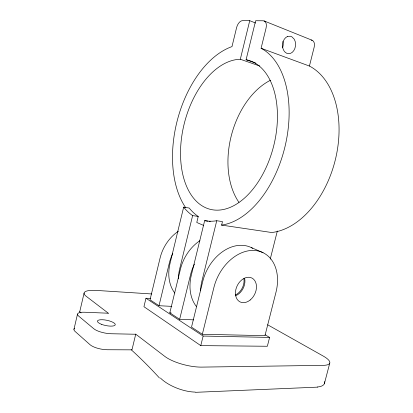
<?xml version="1.0" encoding="UTF-8"?>
<svg xmlns="http://www.w3.org/2000/svg" width="413" height="413" viewBox="0 0 413 413"><rect width="100%" height="100%" fill="white"/><g stroke="black" fill="none" stroke-linecap="round" stroke-linejoin="round"><path stroke-width="0.62" d="M73.953 329.326L77.505 314.117M79.673 311.991L84.092 293.091M151.767 293.963L96.461 290.427A22.271 5.777 11.8 0 0 86.162 296.255L108.459 313.307A12.22 3.495 11.8 0 0 106.244 313.137L84.65 312.238A12.545 3.64 11.2 0 0 78.609 316.048L93.751 328.712A13.025 3.965 11.5 0 0 111.138 333.74L133.662 334.21A12.684 3.8 12.2 0 0 135.732 334.163L131.99 349.754A12.664 4.084 12 0 1 129.909 349.842L107.334 349.739A13.004 4.259 11.3 0 1 89.988 344.664L75.027 331.376A12.529 3.908 10.9 0 1 74.598 328.376M150.466 298.511L145.975 298.243L143.941 306.699L200.77 345.619L267.35 346.259L269.601 337.421L265.141 334.819M171.803 306.379L159.01 305.713L169.32 263.091A37.609 29.194 -62.9 0 1 172.794 253.468M203.661 225.441L196.769 222.473L198.24 216.448A88.991 53.375 -75.8 0 1 189.216 208.049L183.661 207.15L170.027 263.479A37.666 29.209 -62.9 0 0 174.802 293.08M183.661 207.15A89.569 53.132 -75.9 0 0 192.623 215.586L179.691 268.78A38.45 29.442 -63.2 0 0 178.401 278.821M193.723 319.858L179.65 319.316L169.815 312.837L180.429 269.188A38.512 29.457 -63.2 0 1 199.938 240.676M311.154 40.051A7.109 4.558 -67.7 0 1 314.19 47.087L309.425 66.049A87.143 57.33 -75.3 0 1 335.888 157.43A87.143 57.33 -75.3 0 1 271.733 232.524L221.616 225.1A92.383 55.43 -75.8 0 0 285.538 144.318A92.383 55.43 -75.8 0 0 261.099 48.269L266.06 28.105A7.548 4.414 -69.2 0 0 263.205 20.779L255.637 20.733L246.091 59.735A76.926 46.08 -75.9 0 1 261.269 176.934A76.926 46.08 -75.9 0 1 181.988 170.533A76.926 46.08 -75.9 0 1 240.314 59.271L249.731 20.696L255.678 23.051M179.65 319.316L190.548 274.738A39.333 29.679 -63.4 0 1 194.43 264.144M221.616 225.1L222.478 221.605L216.742 220.733A89.569 53.132 -75.9 0 1 204.657 220.645L191.327 275.166A39.395 29.695 -63.4 0 0 196.309 306.394M216.742 220.733L201.936 280.985A40.257 29.906 -63.7 0 0 200.568 290.391M202.339 334.267L213.888 287.541A41.223 30.123 -63.9 0 1 254.806 250.484A41.223 30.123 -63.9 0 1 275.982 292.254L264.96 335.671L202.339 334.267L191.513 327.137L202.752 281.434A40.319 29.922 -63.7 0 1 252.648 248.296M200.77 345.619L203.134 336.063L145.975 298.243M270.236 259.147L277.34 230.996M324.365 383.76L329.765 363.094M195.535 392.324L317.587 387.136M249.731 20.696L242.529 20.65A7.243 4.094 -70.1 0 0 236.623 27.521L231.987 46.602A92.383 55.43 -75.8 0 0 178.431 116.27A92.383 55.43 -75.8 0 0 185.556 207.471M203.134 336.063L269.601 337.421M169.815 312.837L171.096 312.894M204.657 220.645L207.811 221.12M209.076 221.311L210.336 221.502M192.623 215.586L198.24 216.448M240.314 59.271L259.731 65.987M246.091 59.735L255.833 63.127M261.099 48.269L309.425 66.049M264.108 20.939L312.078 40.231M251.274 247.568L263.029 252.679M267.681 324.804L323.085 355.98A23.572 6.314 16.7 0 1 323.271 365.35L201.787 367.111A26.726 8.539 13.9 0 1 164.746 356.347L135.732 334.163M159.01 305.713L150.027 299.797L160.089 258.027A36.855 28.962 -62.6 0 1 178.426 231.213M243.923 278.553A13.015 9.664 -63.7 0 1 235.364 295.037M238.926 202.334A72.58 47.676 -75.3 0 1 231.383 135.376A72.58 47.676 -75.3 0 1 270.494 80.246M282.936 41.383A8.616 6.469 -85.4 0 1 282.549 47.779M81.056 312.94A22.302 3.82 10 0 1 79.812 311.521M324.67 381.638A23.67 9.127 21.3 0 1 317.38 386.971M131.205 349.744A2349.727 457.723 80.1 0 1 159.464 378.003M195.303 392.082A26.757 11.12 20.3 0 1 160.42 378.009M244.615 278.202A13.035 9.669 -63.7 0 1 235.482 295.796M287.685 36.421L287.412 36.525A8.807 6.52 -85 0 0 282.982 48.646A8.807 6.52 -85 0 0 292.28 52.312A8.807 6.52 -85 0 0 294.252 39.225L291.929 36.876A8.606 6.061 80 0 0 290.37 36.236L287.685 36.421M101.293 324.241A9.101 2.69 11.6 0 0 115.253 324.799A9.101 2.69 11.6 0 0 102.496 319.734A9.101 2.69 11.6 0 0 101.293 324.241M250.195 299.993A13.33 9.731 -63.9 0 0 252.183 278.181A13.33 9.731 -63.9 0 0 235.498 291.707A13.33 9.731 -63.9 0 0 250.195 299.993"/></g></svg>
